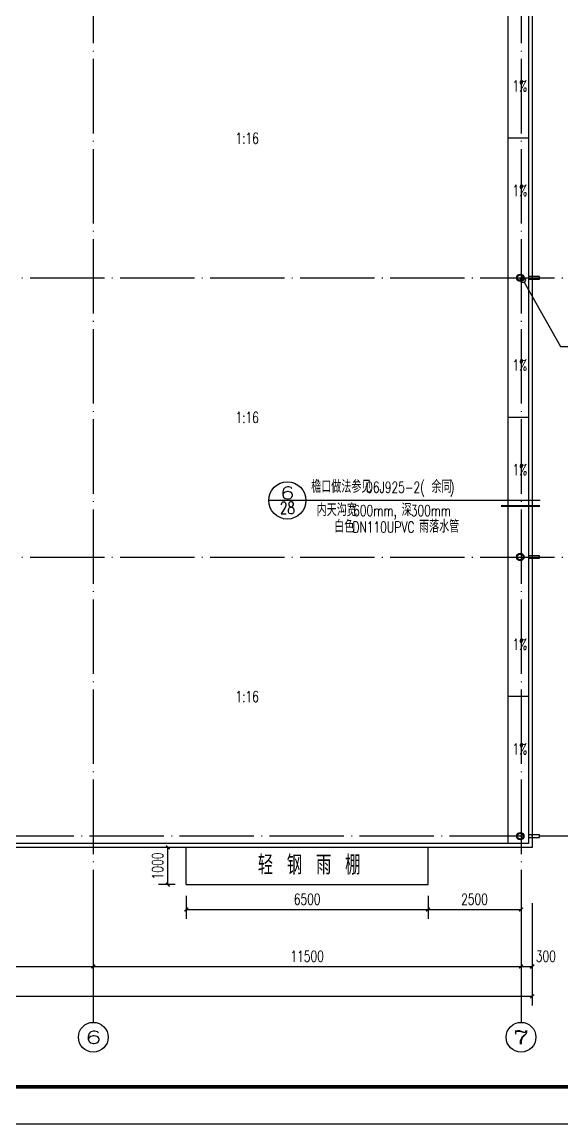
# Model space of a CAD drawing. Extents: x 4267484 to 4395158, y -674551 to -235742.
# Drawn here: x 4348117 to 4362634, y -485691 to -456090 of the extents above; entities that cross this region are included whole.
import ezdxf
from ezdxf.enums import TextEntityAlignment as Align

# ---------------------------------------------------------------- set-up
doc = ezdxf.new("R2010")
doc.units = 0
doc.header["$LTSCALE"] = 1000
doc.header["$MEASUREMENT"] = 0
doc.linetypes.add('DOTE', pattern=[2.42, 2, -0.2, 0.02, -0.2])
doc.layers.get('0').update_dxf_attribs({"linetype": 'CONTINUOUS'})
doc.layers.get('Defpoints').update_dxf_attribs({"linetype": 'CONTINUOUS'})
for name, color, linetype in [('11', 134, 'CONTINUOUS'), ('AXIS', 3, 'CONTINUOUS'), ('AXIS_TEXT', 7, 'CONTINUOUS'), ('DIM_IDEN', 3, 'CONTINUOUS'), ('DIM_SYMB', 3, 'CONTINUOUS'), ('DOTE', 252, 'CONTINUOUS'), ('PUB_DIM', 3, 'CONTINUOUS'), ('PUB_TEXT', 7, 'CONTINUOUS'), ('PUB_TITLE', 4, 'CONTINUOUS'), ('雨水管', 5, 'CONTINUOUS')]:
    doc.layers.add(name, color=color, linetype=linetype)
doc.layers.add('_0', color=7, linetype='CONTINUOUS', lineweight=25)
doc.styles.add('_HZTXT', font='txt.shx', dxfattribs={"width": 0.8, "bigfont": 'HZTXT.shx'})
doc.styles.add('_TCH_AXIS', font='COMPLEX', dxfattribs={"bigfont": 'GBCBIG'})
doc.styles.add('_TCH_DIM', font='SIMPLEX', dxfattribs={"bigfont": 'GBCBIG'})
doc.styles.add('_TCH_DIM_T3', font='SIMPLEX', dxfattribs={"width": 0.705882, "bigfont": 'GBCBIG'})
doc.styles.add('_TCH_LABEL', font='COMPLEX', dxfattribs={"bigfont": 'GBCBIG'})
doc.styles.add('COMPLEX', font='COMPLEX')
doc.dimstyles.new('_TCH_ARCH&&100', dxfattribs={"dimtxt": 297.5, "dimasz": 100, "dimexe": 250, "dimexo": 300, "dimgap": 126.25, "dimtad": 1, "dimdec": 0, "dimzin": 0, "dimdsep": 46, "dimtxsty": '_TCH_DIM_T3', "dimblk": 'ARCHTICK', "dimcen": 0.09, "dimclrt": 7, "dimazin": 2, "dimtfac": 1, "dimtdec": 0, "dimtix": 1, "dimtmove": 2, "dimatfit": 3, "dimfxl": 0, "dimtolj": 1, "dimtzin": 0, "dimarcsym": 0})

# ---------------------------------------------------------------- blocks, each defined once
blk = doc.blocks.new('_ArchTick')
at = {"color": 0, "linetype": 'ByBlock', "const_width": 0.4}
blk.add_lwpolyline([(-0.5, -0.5), (0.5, 0.5)], dxfattribs=at)
blk = doc.blocks.new('*D66')
at = {"layer": 'Defpoints', "color": 0}
for p in [(4352533, -479261), (4359033, -479261), (4359033, -479929)]:
    blk.add_point(p, dxfattribs=at)
at = {"layer": 'PUB_DIM', "color": 0, "lineweight": -2}
for p, q in [((4352533, -479561), (4352533, -480179)), ((4359033, -479561), (4359033, -480179)), ((4352533, -479929), (4359033, -479929))]:
    blk.add_line(p, q, dxfattribs=at)
at = {"layer": 'PUB_DIM', "color": 0, "lineweight": -2, "xscale": 100, "yscale": 100, "zscale": 100, "rotation": 180}
blk.add_blockref('_ArchTick', (4352533, -479929), dxfattribs=at)
at = {"layer": 'PUB_DIM', "color": 0, "lineweight": -2, "xscale": 100, "yscale": 100, "zscale": 100}
blk.add_blockref('_ArchTick', (4359033, -479929), dxfattribs=at)
at = {"layer": 'PUB_DIM', "color": 7, "insert": (4355783, -479654), "char_height": 297.5, "attachment_point": 5, "style": '_TCH_DIM_T3'}
blk.add_mtext('\\A1;6500', dxfattribs=at)
blk = doc.blocks.new('*D67')
at = {"layer": 'Defpoints', "color": 0}
for p in [(4359033, -479261), (4361533, -479261), (4361533, -479929)]:
    blk.add_point(p, dxfattribs=at)
at = {"layer": 'PUB_DIM', "color": 0, "lineweight": -2}
for p, q in [((4359033, -479561), (4359033, -480179)), ((4361533, -479561), (4361533, -480179)), ((4359033, -479929), (4361533, -479929))]:
    blk.add_line(p, q, dxfattribs=at)
at = {"layer": 'PUB_DIM', "color": 0, "lineweight": -2, "xscale": 100, "yscale": 100, "zscale": 100, "rotation": 180}
blk.add_blockref('_ArchTick', (4359033, -479929), dxfattribs=at)
at = {"layer": 'PUB_DIM', "color": 0, "lineweight": -2, "xscale": 100, "yscale": 100, "zscale": 100}
blk.add_blockref('_ArchTick', (4361533, -479929), dxfattribs=at)
at = {"layer": 'PUB_DIM', "color": 7, "insert": (4360283, -479654), "char_height": 297.5, "attachment_point": 5, "style": '_TCH_DIM_T3'}
blk.add_mtext('\\A1;2500', dxfattribs=at)
blk = doc.blocks.new('*D68')
at = {"layer": 'Defpoints', "color": 0}
for p in [(4352036, -478261), (4352533, -478261), (4352533, -479261)]:
    blk.add_point(p, dxfattribs=at)
at = {"layer": 'PUB_DIM', "color": 0, "lineweight": -2}
for p, q in [((4352233, -478261), (4351786, -478261)), ((4352036, -479261), (4352036, -478261)), ((4352233, -479261), (4351786, -479261))]:
    blk.add_line(p, q, dxfattribs=at)
at = {"layer": 'PUB_DIM', "color": 0, "lineweight": -2, "xscale": 100, "yscale": 100, "zscale": 100}
for p, rotation in [((4352036, -478261), 90), ((4352036, -479261), 270)]:
    blk.add_blockref('_ArchTick', p, dxfattribs=dict(at, rotation=rotation))
at = {"layer": 'PUB_DIM', "color": 7, "insert": (4351761, -478761), "char_height": 297.5, "attachment_point": 5, "rotation": 90, "style": '_TCH_DIM_T3'}
blk.add_mtext('\\A1;1000', dxfattribs=at)
blk = doc.blocks.new('*D295')
at = {"layer": 'AXIS', "color": 0, "lineweight": -2}
for p, q in [((4338633, -479761), (4338633, -481711)), ((4350033, -479761), (4350033, -481711)), ((4338633, -481461), (4350033, -481461))]:
    blk.add_line(p, q, dxfattribs=at)
at = {"layer": 'Defpoints', "color": 0}
for p in [(4338633, -479461), (4350033, -479461), (4350033, -481461)]:
    blk.add_point(p, dxfattribs=at)
at = {"layer": 'AXIS', "color": 0, "lineweight": -2, "xscale": 100, "yscale": 100, "zscale": 100, "rotation": 180}
blk.add_blockref('_ArchTick', (4338633, -481461), dxfattribs=at)
at = {"layer": 'AXIS', "color": 0, "lineweight": -2, "xscale": 100, "yscale": 100, "zscale": 100}
blk.add_blockref('_ArchTick', (4350033, -481461), dxfattribs=at)
at = {"layer": 'AXIS', "color": 7, "insert": (4344333, -481186), "char_height": 297.5, "attachment_point": 5, "style": '_TCH_DIM_T3'}
blk.add_mtext('\\A1;11400', dxfattribs=at)
blk = doc.blocks.new('*D296')
at = {"layer": 'AXIS', "color": 0, "lineweight": -2}
for p, q in [((4350033, -479761), (4350033, -481711)), ((4361533, -479761), (4361533, -481711)), ((4350033, -481461), (4361533, -481461))]:
    blk.add_line(p, q, dxfattribs=at)
at = {"layer": 'Defpoints', "color": 0}
for p in [(4350033, -479461), (4361533, -479461), (4361533, -481461)]:
    blk.add_point(p, dxfattribs=at)
at = {"layer": 'AXIS', "color": 0, "lineweight": -2, "xscale": 100, "yscale": 100, "zscale": 100, "rotation": 180}
blk.add_blockref('_ArchTick', (4350033, -481461), dxfattribs=at)
at = {"layer": 'AXIS', "color": 0, "lineweight": -2, "xscale": 100, "yscale": 100, "zscale": 100}
blk.add_blockref('_ArchTick', (4361533, -481461), dxfattribs=at)
at = {"layer": 'AXIS', "color": 7, "insert": (4355783, -481186), "char_height": 297.5, "attachment_point": 5, "style": '_TCH_DIM_T3'}
blk.add_mtext('\\A1;11500', dxfattribs=at)
blk = doc.blocks.new('*D297')
at = {"layer": 'AXIS', "color": 0, "lineweight": -2}
for p, q in [((4361533, -479761), (4361533, -481711)), ((4361833, -479761), (4361833, -481711)), ((4361533, -481461), (4361833, -481461))]:
    blk.add_line(p, q, dxfattribs=at)
at = {"layer": 'Defpoints', "color": 0}
for p in [(4361533, -479461), (4361833, -479461), (4361833, -481461)]:
    blk.add_point(p, dxfattribs=at)
at = {"layer": 'AXIS', "color": 0, "lineweight": -2, "xscale": 100, "yscale": 100, "zscale": 100, "rotation": 180}
blk.add_blockref('_ArchTick', (4361533, -481461), dxfattribs=at)
at = {"layer": 'AXIS', "color": 0, "lineweight": -2, "xscale": 100, "yscale": 100, "zscale": 100}
blk.add_blockref('_ArchTick', (4361833, -481461), dxfattribs=at)
at = {"layer": 'AXIS', "color": 7, "insert": (4362203, -481186), "char_height": 297.5, "attachment_point": 5, "style": '_TCH_DIM_T3'}
blk.add_mtext('\\A1;300', dxfattribs=at)
blk = doc.blocks.new('*D298')
at = {"layer": 'AXIS', "color": 0, "lineweight": -2}
for p, q in [((4314233, -479761), (4314233, -482511)), ((4361833, -479761), (4361833, -482511)), ((4314233, -482261), (4361833, -482261))]:
    blk.add_line(p, q, dxfattribs=at)
at = {"layer": 'Defpoints', "color": 0}
for p in [(4314233, -479461), (4361833, -479461), (4361833, -482261)]:
    blk.add_point(p, dxfattribs=at)
at = {"layer": 'AXIS', "color": 0, "lineweight": -2, "xscale": 100, "yscale": 100, "zscale": 100, "rotation": 180}
blk.add_blockref('_ArchTick', (4314233, -482261), dxfattribs=at)
at = {"layer": 'AXIS', "color": 0, "lineweight": -2, "xscale": 100, "yscale": 100, "zscale": 100}
blk.add_blockref('_ArchTick', (4361833, -482261), dxfattribs=at)
at = {"layer": 'AXIS', "color": 7, "insert": (4338033, -481986), "char_height": 297.5, "attachment_point": 5, "style": '_TCH_DIM_T3'}
blk.add_mtext('\\A1;47600', dxfattribs=at)
blk = doc.blocks.new('_AXISO')
blk.add_circle((0, 0), 0.5)
at = {"layer": 'AXIS_TEXT', "style": 'COMPLEX', "width": 1.041667}
blk.add_attdef('A', text='', height=0.56, dxfattribs=at).set_placement((-0.25, -0.28), (0.25, -0.28), align=Align.FIT)

msp = doc.modelspace()

# ---------------------------------------------------------------- linework, layer by layer
for points in [[(4361183.3, -478160.8), (4361183.3, -455460.8)], [(4361733.3, -459210.8), (4361183.3, -459210.8)], [(4361733.3, -466710.8), (4361183.3, -466710.8)], [(4361733.3, -474210.8), (4361183.3, -474210.8)]]:
    msp.add_lwpolyline(points)
at = {"layer": '11'}
for centre, radius in [((4361512.3, -462960.8), 100), ((4361512.3, -462960.8), 80), ((4361512.3, -470460.8), 100), ((4361512.3, -470460.8), 80), ((4361512.3, -477960.8), 100), ((4361512.3, -477960.8), 80)]:
    msp.add_circle(centre, radius, dxfattribs=at)
at = {"layer": '_0', "color": 0}
for p, q in [((4352533.3, -479260.8), (4352533.3, -478260.8)), ((4359033.3, -479260.8), (4359033.3, -478260.8)), ((4352533.3, -479260.8), (4359033.3, -479260.8))]:
    msp.add_line(p, q, dxfattribs=at)
msp.add_lwpolyline([(4314233.3, -432660.8), (4361833.3, -432660.8), (4361833.3, -478260.8), (4314233.3, -478260.8)], close=True, dxfattribs=at)
msp.add_lwpolyline([(4361733.3, -455560.8), (4361733.3, -478160.8), (4338133.3, -478160.8)], dxfattribs=at)
at = {"layer": 'AXIS', "color": 0}
for p, q in [((4350033.3, -479460.8), (4350033.3, -482960.8)), ((4361533.3, -479460.8), (4361533.3, -482960.8))]:
    msp.add_line(p, q, dxfattribs=at)
at = {"layer": 'DIM_IDEN'}
for p, q in [((4361614.6, -463079.7), (4362592.1, -464806.7)), ((4362592.1, -464806.7), (4364773.1, -464806.7)), ((4355751.5, -468941.5), (4354751.5, -468941.5)), ((4359792.7, -468941.5), (4355751.5, -468941.5)), ((4362047.6, -468941.5), (4359792.7, -468941.5))]:
    msp.add_line(p, q, dxfattribs=at)
at = {"layer": 'DIM_IDEN', "const_width": 50}
msp.add_lwpolyline([(4362047.6, -469091.5), (4360995, -469091.5)], dxfattribs=at)
at = {"layer": 'DIM_IDEN'}
for centre, radius in [((4361580.4, -463019.2), 69.5), ((4355251.5, -468941.5), 500)]:
    msp.add_circle(centre, radius, dxfattribs=at)
at = {"layer": 'DIM_SYMB'}
for points in [[(4361475.1, -457552.6, 0, 0, 0), (4361475.1, -456659.5, 80, 0, 0), (4361475.1, -456359.5, 0, 0, 0)], [(4354561.6, -459210.8, 0, 0, 0), (4357142.4, -459210.8, 80, 0, 0), (4357442.4, -459210.8, 0, 0, 0)], [(4361475.1, -460868.9, 0, 0, 0), (4361475.1, -461762.1, 80, 0, 0), (4361475.1, -462062.1, 0, 0, 0)], [(4361475.1, -465052.6, 0, 0, 0), (4361475.1, -464159.5, 80, 0, 0), (4361475.1, -463859.5, 0, 0, 0)], [(4354561.6, -466710.8, 0, 0, 0), (4357142.4, -466710.8, 80, 0, 0), (4357442.4, -466710.8, 0, 0, 0)], [(4361475.1, -468368.9, 0, 0, 0), (4361475.1, -469262.1, 80, 0, 0), (4361475.1, -469562.1, 0, 0, 0)], [(4361475.1, -472552.6, 0, 0, 0), (4361475.1, -471659.5, 80, 0, 0), (4361475.1, -471359.5, 0, 0, 0)], [(4354561.6, -474210.8, 0, 0, 0), (4357142.4, -474210.8, 80, 0, 0), (4357442.4, -474210.8, 0, 0, 0)], [(4361475.1, -475868.9, 0, 0, 0), (4361475.1, -476762.1, 80, 0, 0), (4361475.1, -477062.1, 0, 0, 0)]]:
    msp.add_lwpolyline(points, format="xyseb", dxfattribs=at)
at = {"layer": 'DOTE', "linetype": 'DOTE'}
for p, q in [((4350033.3, -430460.8), (4350033.3, -479460.8)), ((4361533.3, -430460.8), (4361533.3, -479460.8)), ((4312033.3, -462960.8), (4364033.3, -462960.8)), ((4312033.3, -470460.8), (4364033.3, -470460.8)), ((4364033.3, -477960.8), (4312033.3, -477960.8))]:
    msp.add_line(p, q, dxfattribs=at)
at = {"layer": 'PUB_TITLE', "color": 4}
msp.add_lwpolyline([(4301057.7, -485690.7), (4385157.7, -485690.7), (4385157.7, -426290.7), (4301057.7, -426290.7)], close=True, dxfattribs=at)
at = {"layer": 'PUB_TITLE', "color": 4, "const_width": 100}
msp.add_lwpolyline([(4303557.7, -484690.7), (4384157.7, -484690.7), (4384157.7, -427290.7), (4303557.7, -427290.7)], close=True, dxfattribs=at)
at = {"layer": '雨水管'}
for points in [[(4361733.3, -462928), (4361733.3, -462993.6), (4362033.3, -462993.6), (4362033.3, -462928)], [(4361733.3, -470428), (4361733.3, -470493.6), (4362033.3, -470493.6), (4362033.3, -470428)], [(4361733.3, -477928), (4361733.3, -477993.6), (4362033.3, -477993.6), (4362033.3, -477928)]]:
    msp.add_lwpolyline(points, close=True, dxfattribs=at)

# ---------------------------------------------------------------- block references
at = {"layer": 'AXIS', "color": 0}
ref = msp.add_blockref('_AXISO', (4350033.3, -483360.8), dxfattribs=dict(at, xscale=800, yscale=800, zscale=800))
ref.add_attrib('A', '6', dxfattribs={"layer": 'AXIS_TEXT', "color": 0, "height": 328.4, "style": '_TCH_AXIS', "width": 2.071429}).set_placement((4349806.5, -483525), (4350260.1, -483525), align=Align.FIT)
ref = msp.add_blockref('_AXISO', (4361533.3, -483360.8), dxfattribs=dict(at, xscale=800, yscale=800, zscale=800))
ref.add_attrib('A', '7', dxfattribs={"layer": 'AXIS_TEXT', "color": 0, "height": 368.8, "style": '_TCH_AXIS', "width": 1.714286}).set_placement((4361322.6, -483545.1), (4361744, -483545.1), align=Align.FIT)

# ---------------------------------------------------------------- texts
at = {"layer": 'PUB_DIM', "style": '_HZTXT', "width": 0.8}
msp.add_text('轻 钢 雨 棚', height=517.24, dxfattribs=at).set_placement((4354454.7, -478990.5))
at = {"layer": 'PUB_TEXT', "style": '_TCH_DIM', "width": 0.705882}
for s, p in [('1%%%', (4361305.1, -457955.1)), ('1:16', (4353856.6, -459359.5)), ('1%%%', (4361305.1, -460763.9)), ('1%%%', (4361305.1, -465455.1)), ('1:16', (4353856.6, -466859.5)), ('1%%%', (4361305.1, -468263.9)), ('06J925-2(', (4357366.2, -468737.3)), (')', (4359617.7, -468737.3)), ('600mm,', (4357022, -469363)), ('300mm', (4358567.7, -469363)), ('DN110UPVC', (4357001.4, -469806.9)), ('1%%%', (4361305.1, -472955.1)), ('1:16', (4353856.6, -474359.5)), ('1%%%', (4361305.1, -475763.9))]:
    msp.add_text(s, height=297.5, dxfattribs=at).set_placement(p)
at = {"layer": 'PUB_TEXT', "style": '_TCH_DIM'}
for s, height, p in [('檐口做法参见', 337.59, (4355891.8, -468737.3)), ('余同', 337.59, (4359126.2, -468737.3)), ('内天沟宽', 337.59, (4356039, -469363)), ('深', 337.6, (4358322, -469363)), ('白色', 337.59, (4356510, -469806.9)), ('雨落水管', 337.59, (4358791.4, -469806.9))]:
    msp.add_text(s, height=height, dxfattribs=at).set_placement(p)
at = {"layer": 'PUB_TEXT', "style": '_TCH_LABEL'}
for s, height, width, p, p2 in [('6', 322, 1.875, (4355050.2, -468901.3), (4355452.7, -468901.3)), ('28', 321.99, 0.772059, (4355050.2, -469303.7), (4355452.7, -469303.7))]:
    msp.add_text(s, height=height, dxfattribs=dict(at, width=width)).set_placement(p, p2, align=Align.FIT)

# ---------------------------------------------------------------- dimensions: what is measured, and where the dimension line sits
at = {"layer": 'AXIS', "color": 0}
for p1, p2, distance, picture, middle in [((4314233.3, -479460.8), (4361833.3, -479460.8), -2800, '*D298', (4338033.3, -481985.8)), ((4338633.3, -479460.8), (4350033.3, -479460.8), -2000, '*D295', (4344333.3, -481185.8)), ((4350033.3, -479460.8), (4361533.3, -479460.8), -2000, '*D296', (4355783.3, -481185.8))]:
    dim = msp.add_aligned_dim(p1=p1, p2=p2, distance=distance, dimstyle='_TCH_ARCH&&100', dxfattribs=at)
    dim.commit()
    dim.dimension.update_dxf_attribs({"geometry": picture, "text_midpoint": middle})
dim = msp.add_linear_dim(base=(4361833.3, -481460.8), p1=(4361533.3, -479460.8), p2=(4361833.3, -479460.8), angle=0, dimstyle='_TCH_ARCH&&100', dxfattribs=at)
dim.commit()
dim.dimension.update_dxf_attribs({"geometry": '*D297', "text_midpoint": (4362203.3, -481185.8), "dimtype": 129})
at = {"layer": 'PUB_DIM', "color": 0}
for p1, p2, distance, picture, middle in [((4352533.3, -479260.8), (4352533.3, -478260.8), 497.7, '*D68', (4351760.5, -478760.8)), ((4352533.3, -479260.8), (4359033.3, -479260.8), -668.4, '*D66', (4355783.3, -479654.1)), ((4359033.3, -479260.8), (4361533.3, -479260.8), -668.4, '*D67', (4360283.3, -479654.1))]:
    dim = msp.add_aligned_dim(p1=p1, p2=p2, distance=distance, dimstyle='_TCH_ARCH&&100', dxfattribs=at)
    dim.commit()
    dim.dimension.update_dxf_attribs({"geometry": picture, "text_midpoint": middle})

doc.saveas('drawing.dxf')
